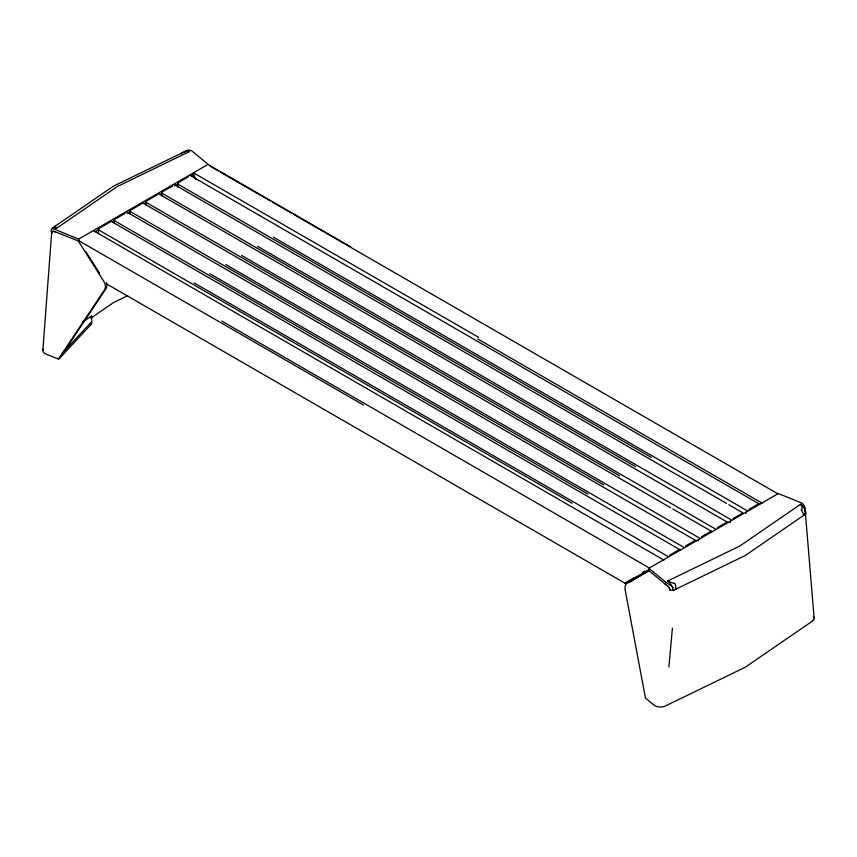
<?xml version="1.0" encoding="UTF-8"?>
<svg xmlns="http://www.w3.org/2000/svg" width="857" height="857" viewBox="0 0 857 857"><rect width="100%" height="100%" fill="white"/><g stroke="black" fill="none" stroke-linecap="round" stroke-linejoin="round"><path stroke-width="1.29" d="M669.831 589.841L669.885 590.173A7.756 4.478 0 0 0 673.066 590.034M42.871 350.127L51.677 232.343M188.165 150.104L191.422 150.596L208.144 164.351L78.694 239.092L78.523 241.299L103.836 281.46A8.067 5.828 55.7 0 1 104.522 289.88L58.447 359.083L46.139 354.145A7.767 4.489 0 0 1 43.161 349.217M51.752 232.933L51.752 232.933A4.135 0.761 87.4 0 1 51.923 232.44A4.403 1.007 84.4 0 1 51.966 232.065A4.446 1.05 83.7 0 0 51.902 232.311M51.763 231.883A7.756 4.478 0 0 0 51.709 233.275L51.752 232.986M801.777 509.454L802.227 506.573L800.492 504.334L739.795 546.038L667.539 581.078L673.784 583.349A3.899 3.289 52.5 0 0 674.459 583.178L674.663 583.081A7.788 4.521 69.3 0 1 675.841 587.099A7.863 4.553 69.3 0 1 675.884 589.113L675.241 589.434M665.718 584.474L648.653 570.473L648.856 568.277L778.306 493.536L802.141 503.188L804.498 505.941M668.899 667.035L672.391 628.095M51.045 231.476L51.152 230.297A7.756 4.478 60 0 1 56.53 228.305L117.205 186.59L189.461 151.55L186.558 151.111L182.337 152.739A7.788 3.621 59.5 0 0 181.341 153.864M51.784 232.697L51.774 232.74A4.103 0.814 86.6 0 1 51.838 232.268M804.852 511.415L804.573 508.115M58.447 359.083L59.904 357.894L105.989 288.67A8.067 5.828 55.7 0 0 106.375 282.467M675.755 589.145L675.862 589.145A7.756 4.478 0 0 1 673.816 589.884M61.768 353.791L91.699 321.675M59.904 357.894L91.699 323.775L91.57 315.997L82.368 322.232M52.266 231.304L53.53 231.186M804.016 515.089L803.63 515.389A7.756 4.478 0 0 0 805.044 513.825M52.641 227.93L113.349 186.215L185.605 151.164M90.906 318.108L113.563 302.542L127.725 295.676M812.34 621.143L745.258 667.249L665.396 705.975A7.767 4.489 0 0 1 654.073 705.129L645.46 698.027L625.267 590.537A8.067 4.221 73.1 0 1 626.863 583.424L648.728 570.526M628.963 582.578L634.394 579.375M635.476 578.732L638.733 576.815M639.825 576.172L649.595 570.408M803.641 515.336L803.63 515.389A7.863 4.435 50.9 0 0 803.148 513.6A7.788 4.403 50.8 0 0 801.188 510.033L801.349 509.915A3.899 3.042 53.6 0 0 801.777 509.444M99.391 228.219L110.339 221.899M115.245 219.071L125.122 213.361M131.089 209.922L142.037 203.602M146.943 200.774L157.892 194.453M162.787 191.614L172.675 185.915M178.642 182.466L188.519 176.767M78.898 241.106L53.52 231.197M95.17 231.711L98.673 229.687M112.246 221.856L114.688 220.442M127.264 213.179L130.221 211.475L603.767 484.923M144.383 203.291L146.279 202.198M159.606 194.507L162.112 193.061M174.635 185.83L178.052 183.859M191.636 176.017L193.982 174.657M669.671 555.186L679.558 549.476M685.525 546.038L695.402 540.328M701.369 536.889L711.256 531.179M717.223 527.73L727.1 522.031M733.067 518.581L742.955 512.882M748.922 509.433L758.799 503.723M642.675 572.401L644.807 571.169M624.999 583.135L634.041 577.918M625.299 583.178L637.533 576.118M638.283 575.679L648.931 569.53M185.926 151.046L187.426 150.318M93.349 230.619L378.408 395.248M52.502 228.433L78.694 239.092M54.698 231.658L55.266 231.915M56.508 228.294L54.655 226.987L55.812 225.787A7.788 5.303 60.7 0 0 54.109 227.48M777.877 493.814L293.319 214.218M208.358 164.651L350.802 246.88M210.158 166.204L218.256 170.886M220.56 172.214L270.319 200.945M272.526 202.22L291.144 212.965M478.645 337.369L193.468 172.814M477.735 338.954L762.376 503.295M190.5 175.621L759.709 504.259M273.362 237.153L746.94 510.568M177.731 184.051L651.309 457.467M174.646 184.769L726.543 503.402M728.814 504.709L742.708 512.732M257.507 246.302L731.096 519.728M161.877 193.2L635.466 466.615M158.802 193.918L728.011 522.556M241.663 255.45L715.241 528.876M146.033 202.348L619.611 475.774M142.948 203.077L670.581 507.698M672.799 508.972L712.167 531.704M225.809 264.599L699.398 538.025M127.104 212.225L696.312 540.853M209.965 273.758L683.543 547.173M114.335 220.645L587.913 494.071M111.249 221.374L680.469 550.012M194.111 282.906L667.699 556.322M98.48 229.805L572.069 503.22M379.319 395.773L663.961 560.114M221.792 321.064L649.37 568.009M78.823 240.71L363.432 405.029M106.364 283.785L624.507 582.931M665.589 582.032L668.835 584.26M669.574 584.774L671.834 586.338M672.574 586.863L673.302 587.366M665.578 582.032L648.856 568.277M664.946 583.906L667.592 586.017M667.582 586.027L668.824 587.377M668.653 587.184L669.478 588.427A4.446 3.632 26.3 0 1 669.681 588.855A4.403 3.621 25.1 0 0 669.499 588.416M85.711 251.476L99.476 273.019M193.221 174.539L195.182 177.935M193.082 174.614L195.728 179.188M804.391 507.623L804.584 508.105M805.173 510.868L805.28 512.004A7.756 4.478 0 0 1 805.237 513.375M804.744 506.723L805.044 509.433M669.831 589.616L669.799 589.52A4.135 3.482 19.1 0 0 669.692 588.855M805.344 512.465L814.15 618.154M672.895 589.262L673.002 590.559L745.258 555.507L805.955 513.793L805.848 512.497A7.702 4.446 60 0 0 800.492 504.323M746.029 512.154L746.029 513.472M730.185 521.302L730.185 522.62M698.487 539.61L698.487 540.917M177.731 182.991L177.731 186.944M161.877 192.139L161.877 193.457M161.877 194.518L161.877 195.835M146.033 201.299L146.033 204.984M130.178 210.447L130.178 211.765M130.178 212.815L130.178 214.132M114.335 219.596L114.335 223.281M98.48 228.744L98.48 230.062M98.48 231.122L98.48 233.747M91.57 315.997L91.57 318.108M667.539 581.078A7.702 4.446 60 0 1 672.884 589.23M813.711 616.783A7.767 4.489 0 0 1 812.34 621.143M184.919 151.732A7.734 4.467 60 0 1 189.472 151.55"/></g></svg>
